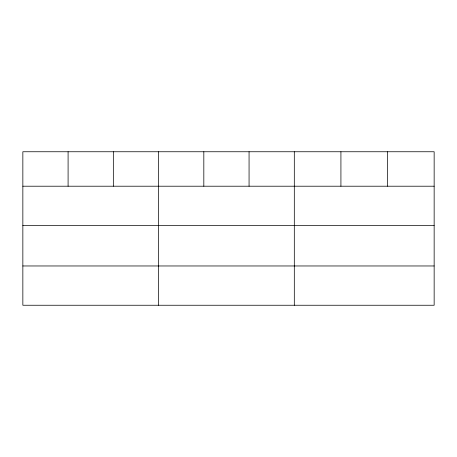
<?xml version="1.0" encoding="UTF-8"?>
<svg xmlns="http://www.w3.org/2000/svg" width="457" height="457" viewBox="0 0 457 457"><rect width="100%" height="100%" fill="white"/><g stroke="black" fill="none" stroke-linecap="round" stroke-linejoin="round"><path stroke-width="0.69" d="M434.15 225.495L434.15 151.753L22.85 151.753L22.85 305.247L434.15 305.247L434.15 225.495L22.85 225.495M22.85 186.21L434.15 186.21M22.85 265.968L434.15 265.968M387.536 151.753L387.536 186.21M340.922 151.753L340.922 186.21M294.308 151.753L294.308 305.247M249.065 151.753L249.065 186.21M203.822 151.753L203.822 186.21M158.579 151.753L158.579 305.247M113.336 151.753L113.336 186.21M68.093 151.753L68.093 186.21"/></g></svg>
